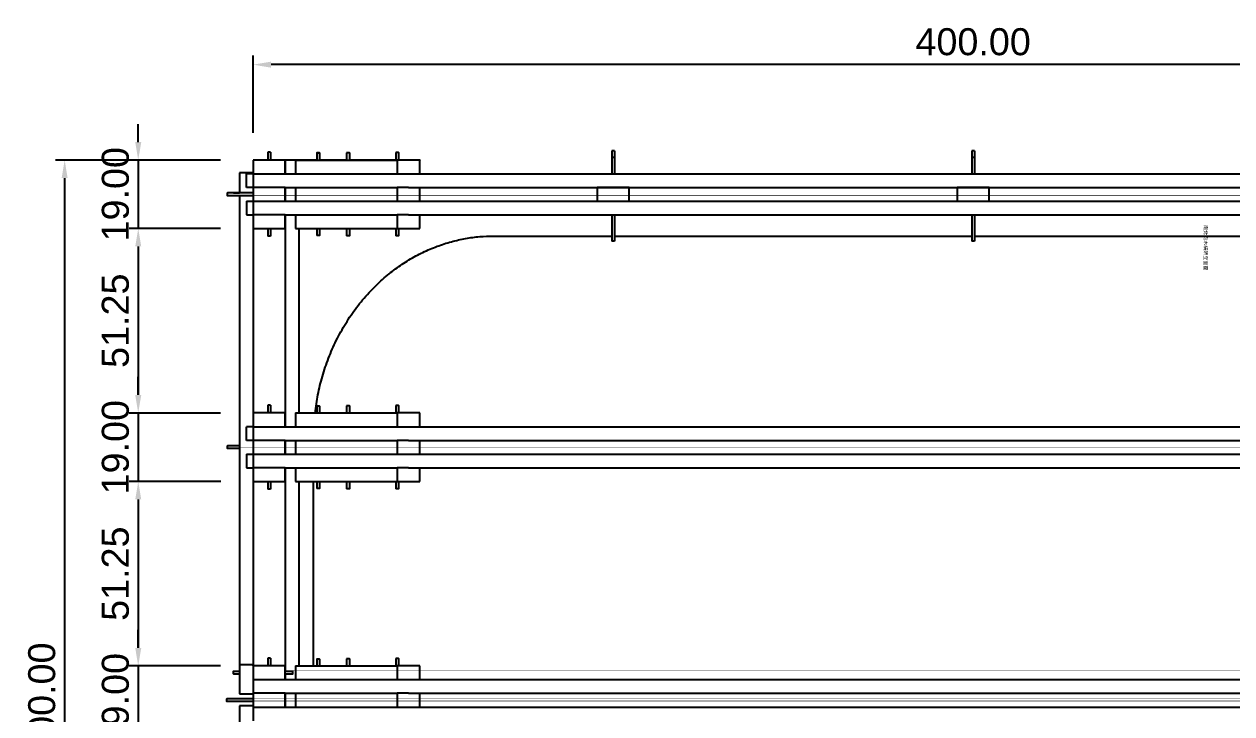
# Model space of a CAD drawing. Header units: millimetres. Extents: x -295 to 1561, y -7 to 1236.
# Drawn here: x 1014 to 1349.5, y 1044.1 to 1235.6 of the extents above; entities that cross this region are included whole.
import ezdxf

# ---------------------------------------------------------------- set-up
doc = ezdxf.new("R2010")
doc.units = ezdxf.units.MM
doc.header["$MEASUREMENT"] = 0
for name, color, linetype, true_color in [('00_主架構$02_大斜撐', 7, 'Continuous', 0x7f0000), ('2D標尺寸', 7, 'Continuous', 0x7f0000), ('Make2D$可見線$普通線', 7, 'Continuous', 0x000000)]:
    doc.layers.add(name, color=color, linetype=linetype, true_color=true_color)
doc.styles.add('Arial', font='arial.ttf')
doc.dimstyles.new('預設值', dxfattribs={"dimscale": 5, "dimtxt": 1.5, "dimasz": 1, "dimexe": 0.5, "dimexo": 0.5, "dimgap": 0.5, "dimtad": 1, "dimtoh": 1, "dimzin": 1, "dimdsep": 46, "dimtxsty": 'Arial', "dimcen": 0.5, "dimadec": 1, "dimazin": 0, "dimtfac": 1, "dimtdec": 4, "dimtix": 1, "dimtmove": 1, "dimatfit": 3, "dimfxl": 0, "dimtolj": 1, "dimtzin": 1, "dimarcsym": 0})

# ---------------------------------------------------------------- blocks, each defined once
blk = doc.blocks.new('*D23')
at = {"layer": '2D標尺寸', "color": 0, "lineweight": -2}
for p, q in [((1068.6, 1197.86), (1022.78, 1197.86)), ((1025.28, 1192.86), (1025.28, 902.86)), ((1068.6, 897.86), (1022.78, 897.86))]:
    blk.add_line(p, q, dxfattribs=at)
at = {"layer": '2D標尺寸', "color": 0}
for points in [[(1026.11, 1192.86), (1024.45, 1192.86), (1025.28, 1197.86)], [(1024.45, 902.86), (1026.11, 902.86), (1025.28, 897.86)]]:
    blk.add_solid(points, dxfattribs=at)
at = {"layer": 'Defpoints', "color": 0}
for p in [(1071.1, 1197.86), (1025.28, 897.86), (1071.1, 897.86)]:
    blk.add_point(p, dxfattribs=at)
at = {"layer": '2D標尺寸', "color": 0, "insert": (1018.95, 1047.86), "char_height": 7.5, "attachment_point": 5, "rotation": 90, "style": 'Arial'}
blk.add_mtext('\\A1;300.00', dxfattribs=at)
blk = doc.blocks.new('*D24')
at = {"layer": '2D標尺寸', "color": 0, "lineweight": -2}
for p, q in [((1045.72, 1062.36), (1045.72, 1067.36)), ((1068.6, 1057.36), (1043.22, 1057.36)), ((1045.72, 1057.36), (1045.72, 1038.36)), ((1068.62, 1038.36), (1043.22, 1038.36)), ((1045.72, 1033.36), (1045.72, 1028.36))]:
    blk.add_line(p, q, dxfattribs=at)
at = {"layer": '2D標尺寸', "color": 0}
for points in [[(1044.89, 1062.36), (1046.56, 1062.36), (1045.72, 1057.36)], [(1046.56, 1033.36), (1044.89, 1033.36), (1045.72, 1038.36)]]:
    blk.add_solid(points, dxfattribs=at)
at = {"layer": 'Defpoints', "color": 0}
for p in [(1071.1, 1057.36), (1045.72, 1038.36), (1071.12, 1038.36)]:
    blk.add_point(p, dxfattribs=at)
at = {"layer": '2D標尺寸', "color": 0, "insert": (1039.4, 1047.86), "char_height": 7.5, "attachment_point": 5, "rotation": 90, "style": 'Arial'}
blk.add_mtext('\\A1;19.00', dxfattribs=at)
blk = doc.blocks.new('*D25')
at = {"layer": '2D標尺寸', "color": 0, "lineweight": -2}
for p, q in [((1068.62, 1108.61), (1043.22, 1108.61)), ((1045.72, 1103.61), (1045.72, 1062.36)), ((1068.6, 1057.36), (1043.22, 1057.36))]:
    blk.add_line(p, q, dxfattribs=at)
at = {"layer": '2D標尺寸', "color": 0}
for points in [[(1046.56, 1103.61), (1044.89, 1103.61), (1045.72, 1108.61)], [(1044.89, 1062.36), (1046.56, 1062.36), (1045.72, 1057.36)]]:
    blk.add_solid(points, dxfattribs=at)
at = {"layer": 'Defpoints', "color": 0}
for p in [(1071.12, 1108.61), (1045.72, 1057.36), (1071.1, 1057.36)]:
    blk.add_point(p, dxfattribs=at)
at = {"layer": '2D標尺寸', "color": 0, "insert": (1039.4, 1082.99), "char_height": 7.5, "attachment_point": 5, "rotation": 90, "style": 'Arial'}
blk.add_mtext('\\A1;51.25', dxfattribs=at)
blk = doc.blocks.new('*D26')
at = {"layer": '00_主架構$02_大斜撐', "color": 0, "lineweight": -2}
for p, q in [((1045.72, 1202.86), (1045.72, 1207.86)), ((1068.6, 1197.86), (1043.22, 1197.86)), ((1045.72, 1197.86), (1045.72, 1178.86)), ((1068.6, 1178.86), (1043.22, 1178.86)), ((1045.72, 1173.86), (1045.72, 1168.86))]:
    blk.add_line(p, q, dxfattribs=at)
at = {"layer": '00_主架構$02_大斜撐', "color": 0}
for points in [[(1044.89, 1202.86), (1046.56, 1202.86), (1045.72, 1197.86)], [(1046.56, 1173.86), (1044.89, 1173.86), (1045.72, 1178.86)]]:
    blk.add_solid(points, dxfattribs=at)
at = {"layer": 'Defpoints', "color": 0}
for p in [(1071.1, 1197.86), (1045.72, 1178.86), (1071.1, 1178.86)]:
    blk.add_point(p, dxfattribs=at)
at = {"layer": '00_主架構$02_大斜撐', "color": 0, "insert": (1039.4, 1188.36), "char_height": 7.5, "attachment_point": 5, "rotation": 90, "style": 'Arial'}
blk.add_mtext('\\A1;19.00', dxfattribs=at)
blk = doc.blocks.new('*D27')
at = {"layer": '00_主架構$02_大斜撐', "color": 0, "lineweight": -2}
for p, q in [((1068.6, 1178.86), (1043.22, 1178.86)), ((1045.72, 1173.86), (1045.72, 1132.61)), ((1068.6, 1127.61), (1043.22, 1127.61))]:
    blk.add_line(p, q, dxfattribs=at)
at = {"layer": '00_主架構$02_大斜撐', "color": 0}
for points in [[(1046.56, 1173.86), (1044.89, 1173.86), (1045.72, 1178.86)], [(1044.89, 1132.61), (1046.56, 1132.61), (1045.72, 1127.61)]]:
    blk.add_solid(points, dxfattribs=at)
at = {"layer": 'Defpoints', "color": 0}
for p in [(1071.1, 1178.86), (1045.72, 1127.61), (1071.1, 1127.61)]:
    blk.add_point(p, dxfattribs=at)
at = {"layer": '00_主架構$02_大斜撐', "color": 0, "insert": (1039.4, 1153.24), "char_height": 7.5, "attachment_point": 5, "rotation": 90, "style": 'Arial'}
blk.add_mtext('\\A1;51.25', dxfattribs=at)
blk = doc.blocks.new('*D28')
at = {"layer": '00_主架構$02_大斜撐', "color": 0, "lineweight": -2}
for p, q in [((1045.72, 1132.61), (1045.72, 1137.61)), ((1068.6, 1127.61), (1043.22, 1127.61)), ((1045.72, 1127.61), (1045.72, 1108.61)), ((1068.6, 1108.61), (1043.22, 1108.61)), ((1045.72, 1103.61), (1045.72, 1098.61))]:
    blk.add_line(p, q, dxfattribs=at)
at = {"layer": '00_主架構$02_大斜撐', "color": 0}
for points in [[(1044.89, 1132.61), (1046.56, 1132.61), (1045.72, 1127.61)], [(1046.56, 1103.61), (1044.89, 1103.61), (1045.72, 1108.61)]]:
    blk.add_solid(points, dxfattribs=at)
at = {"layer": 'Defpoints', "color": 0}
for p in [(1071.1, 1127.61), (1045.72, 1108.61), (1071.1, 1108.61)]:
    blk.add_point(p, dxfattribs=at)
at = {"layer": '00_主架構$02_大斜撐', "color": 0, "insert": (1039.4, 1118.11), "char_height": 7.5, "attachment_point": 5, "rotation": 90, "style": 'Arial'}
blk.add_mtext('\\A1;19.00', dxfattribs=at)
blk = doc.blocks.new('*D33')
at = {"layer": '2D標尺寸', "color": 0, "lineweight": -2}
for p, q in [((1077.64, 1205.42), (1077.64, 1226.85)), ((1477.64, 1205.42), (1477.64, 1226.85)), ((1472.64, 1224.35), (1082.64, 1224.35))]:
    blk.add_line(p, q, dxfattribs=at)
at = {"layer": '2D標尺寸', "color": 0}
for points in [[(1082.64, 1225.18), (1082.64, 1223.51), (1077.64, 1224.35)], [(1472.64, 1223.51), (1472.64, 1225.18), (1477.64, 1224.35)]]:
    blk.add_solid(points, dxfattribs=at)
at = {"layer": 'Defpoints', "color": 0}
for p in [(1077.64, 1224.35), (1077.64, 1202.92), (1477.64, 1202.92)]:
    blk.add_point(p, dxfattribs=at)
at = {"layer": '2D標尺寸', "color": 0, "insert": (1277.64, 1230.67), "char_height": 7.5, "attachment_point": 5, "style": 'Arial'}
blk.add_mtext('\\A1;400.00', dxfattribs=at)

msp = doc.modelspace()

# ---------------------------------------------------------------- linework, layer by layer
at = {"layer": 'Make2D$可見線$普通線'}
for points in [[(1077.638, 1197.861), (1077.638, 1195.961), (1077.638, 1194.061)], [(1086.538, 1197.861), (1082.088, 1197.861), (1077.638, 1197.861)], [(1081.695, 1200.016), (1081.692, 1200.016), (1081.688, 1200.016)], [(1081.688, 1200.007), (1081.688, 1198.934), (1081.688, 1197.861)], [(1082.488, 1200.007), (1082.092, 1200.007), (1081.695, 1200.007)], [(1082.488, 1200.007), (1082.488, 1198.934), (1082.488, 1197.861)], [(1086.564, 1197.861), (1086.551, 1197.861), (1086.538, 1197.861)], [(1086.538, 1194.061), (1086.538, 1195.961), (1086.538, 1197.861)], [(1089.389, 1197.861), (1087.977, 1197.861), (1086.564, 1197.861)], [(1086.564, 1197.861), (1086.564, 1195.961), (1086.564, 1194.061)], [(1089.389, 1197.861), (1089.389, 1197.867), (1089.389, 1197.873)], [(1089.389, 1197.873), (1092.354, 1197.873), (1095.318, 1197.873)], [(1089.389, 1197.861), (1089.389, 1195.961), (1089.389, 1194.061)], [(1089.389, 1197.861), (1103.532, 1197.861), (1117.674, 1197.861)], [(1095.318, 1199.889), (1095.318, 1199.818), (1095.318, 1199.747)], [(1095.318, 1199.747), (1095.318, 1198.804), (1095.318, 1197.861)], [(1096.118, 1199.889), (1096.118, 1199.818), (1096.118, 1199.747)], [(1096.118, 1199.747), (1096.118, 1198.804), (1096.118, 1197.861)], [(1096.118, 1197.873), (1099.863, 1197.873), (1103.609, 1197.873)], [(1103.609, 1199.88), (1103.609, 1198.87), (1103.609, 1197.861)], [(1104.409, 1199.88), (1104.409, 1198.87), (1104.409, 1197.861)], [(1104.409, 1197.873), (1110.824, 1197.873), (1117.238, 1197.873)], [(1117.238, 1199.958), (1117.238, 1198.909), (1117.238, 1197.861)], [(1117.674, 1197.861), (1117.674, 1195.961), (1117.674, 1194.061)], [(1123.967, 1197.861), (1120.82, 1197.861), (1117.674, 1197.861)], [(1118.038, 1199.958), (1118.038, 1198.909), (1118.038, 1197.861)], [(1118.038, 1197.873), (1121.003, 1197.873), (1123.967, 1197.873)], [(1123.967, 1197.873), (1123.967, 1197.867), (1123.967, 1197.861)], [(1123.967, 1194.061), (1123.967, 1195.961), (1123.967, 1197.861)], [(1177.238, 1200.457), (1177.238, 1199.507), (1177.238, 1198.557)], [(1177.238, 1198.557), (1177.238, 1196.309), (1177.238, 1194.061)], [(1178.038, 1200.457), (1177.642, 1200.457), (1177.245, 1200.457)], [(1178.038, 1198.557), (1177.642, 1198.557), (1177.245, 1198.557)], [(1178.038, 1200.457), (1178.038, 1199.507), (1178.038, 1198.557)], [(1178.038, 1198.557), (1178.038, 1196.309), (1178.038, 1194.061)], [(1277.238, 1200.457), (1277.238, 1199.507), (1277.238, 1198.557)], [(1277.238, 1198.557), (1277.238, 1196.309), (1277.238, 1194.061)], [(1278.038, 1200.457), (1277.642, 1200.457), (1277.245, 1200.457)], [(1278.038, 1198.557), (1277.642, 1198.557), (1277.245, 1198.557)], [(1278.038, 1200.457), (1278.038, 1199.507), (1278.038, 1198.557)], [(1278.038, 1198.557), (1278.038, 1196.309), (1278.038, 1194.061)], [(1077.638, 1194.285), (1075.748, 1194.285), (1073.857, 1194.285)], [(1073.857, 1194.285), (1073.857, 1191.498), (1073.857, 1188.712)], [(1075.76, 1194.073), (1075.76, 1194.067), (1075.76, 1194.061)], [(1077.638, 1194.073), (1076.699, 1194.073), (1075.76, 1194.073)], [(1077.638, 1194.061), (1076.699, 1194.061), (1075.76, 1194.061)], [(1075.76, 1190.261), (1075.76, 1192.161), (1075.76, 1194.061)], [(1077.638, 1194.061), (1077.638, 1192.161), (1077.638, 1190.261)], [(1077.638, 1194.061), (1096.733, 1194.061), (1115.828, 1194.061)], [(1086.564, 1194.073), (1086.551, 1194.073), (1086.538, 1194.073)], [(1115.828, 1194.061), (1116.751, 1194.061), (1117.674, 1194.061)], [(1117.674, 1194.061), (1118.613, 1194.061), (1119.552, 1194.061)], [(1119.552, 1194.061), (1277.638, 1194.061), (1435.724, 1194.061)], [(1070.536, 1188.712), (1070.523, 1188.712), (1070.51, 1188.712)], [(1070.536, 1187.912), (1070.523, 1187.912), (1070.51, 1187.912)], [(1077.638, 1188.712), (1074.087, 1188.712), (1070.536, 1188.712)], [(1077.638, 1187.912), (1074.087, 1187.912), (1070.536, 1187.912)], [(1072.137, 1188.761), (1072.997, 1188.761), (1073.857, 1188.761)], [(1073.857, 1187.912), (1073.857, 1122.78), (1073.857, 1057.648)], [(1077.638, 1190.261), (1076.699, 1190.261), (1075.76, 1190.261)], [(1077.638, 1190.261), (1077.638, 1188.361), (1077.638, 1186.461)], [(1086.538, 1190.261), (1082.088, 1190.261), (1077.638, 1190.261)], [(1086.538, 1186.461), (1086.538, 1188.361), (1086.538, 1190.261)], [(1086.538, 1190.261), (1101.183, 1190.261), (1115.828, 1190.261)], [(1086.564, 1188.712), (1086.551, 1188.712), (1086.538, 1188.712)], [(1086.564, 1187.912), (1086.551, 1187.912), (1086.538, 1187.912)], [(1086.564, 1190.261), (1086.564, 1188.361), (1086.564, 1186.461)], [(1089.389, 1190.261), (1089.389, 1188.361), (1089.389, 1186.461)], [(1115.828, 1190.261), (1116.751, 1190.261), (1117.674, 1190.261)], [(1117.674, 1190.261), (1117.674, 1188.361), (1117.674, 1186.461)], [(1120.82, 1190.261), (1119.247, 1190.261), (1117.674, 1190.261)], [(1120.82, 1190.261), (1277.638, 1190.261), (1434.456, 1190.261)], [(1123.967, 1186.461), (1123.967, 1188.361), (1123.967, 1190.261)], [(1173.188, 1190.249), (1173.188, 1188.349), (1173.188, 1186.449)], [(1182.088, 1190.249), (1177.638, 1190.249), (1173.188, 1190.249)], [(1177.238, 1190.261), (1177.238, 1190.255), (1177.238, 1190.249)], [(1178.038, 1190.261), (1178.038, 1190.255), (1178.038, 1190.249)], [(1182.088, 1186.449), (1182.088, 1188.349), (1182.088, 1190.249)], [(1273.188, 1190.249), (1273.188, 1188.349), (1273.188, 1186.449)], [(1282.088, 1190.249), (1277.638, 1190.249), (1273.188, 1190.249)], [(1277.238, 1190.261), (1277.238, 1190.255), (1277.238, 1190.249)], [(1278.038, 1190.261), (1278.038, 1190.255), (1278.038, 1190.249)], [(1282.088, 1186.449), (1282.088, 1188.349), (1282.088, 1190.249)], [(1075.76, 1186.461), (1075.76, 1186.467), (1075.76, 1186.473)], [(1075.76, 1186.473), (1076.699, 1186.473), (1077.638, 1186.473)], [(1075.76, 1186.461), (1075.76, 1184.561), (1075.76, 1182.661)], [(1075.76, 1186.461), (1076.699, 1186.461), (1077.638, 1186.461)], [(1077.638, 1186.461), (1082.088, 1186.461), (1086.538, 1186.461)], [(1077.638, 1186.461), (1077.638, 1184.561), (1077.638, 1182.661)], [(1086.538, 1186.473), (1086.551, 1186.473), (1086.564, 1186.473)], [(1086.538, 1186.461), (1101.515, 1186.461), (1116.491, 1186.461)], [(1116.491, 1186.461), (1117.082, 1186.461), (1117.674, 1186.461)], [(1117.674, 1186.461), (1118.613, 1186.461), (1119.552, 1186.461)], [(1119.552, 1186.461), (1277.638, 1186.461), (1435.724, 1186.461)], [(1173.188, 1186.449), (1177.638, 1186.449), (1182.088, 1186.449)], [(1273.188, 1186.449), (1277.638, 1186.449), (1282.088, 1186.449)], [(1075.76, 1182.661), (1076.699, 1182.661), (1077.638, 1182.661)], [(1077.638, 1182.661), (1077.638, 1180.761), (1077.638, 1178.861)], [(1086.538, 1182.661), (1082.088, 1182.661), (1077.638, 1182.661)], [(1086.538, 1178.861), (1086.538, 1180.761), (1086.538, 1182.661)], [(1086.538, 1182.661), (1101.515, 1182.661), (1116.491, 1182.661)], [(1086.564, 1182.661), (1086.564, 1153.236), (1086.564, 1123.811)], [(1089.389, 1182.664), (1089.389, 1180.765), (1089.389, 1178.867)], [(1116.491, 1182.667), (1117.082, 1182.667), (1117.674, 1182.667)], [(1120.82, 1182.667), (1119.247, 1182.667), (1117.674, 1182.667)], [(1117.674, 1182.664), (1117.674, 1180.765), (1117.674, 1178.867)], [(1120.82, 1182.661), (1277.638, 1182.661), (1434.456, 1182.661)], [(1123.967, 1178.867), (1123.967, 1180.766), (1123.967, 1182.665)], [(1177.238, 1182.661), (1177.238, 1178.993), (1177.238, 1175.325)], [(1178.038, 1182.661), (1178.038, 1178.993), (1178.038, 1175.325)], [(1277.238, 1182.661), (1277.238, 1178.993), (1277.238, 1175.325)], [(1278.038, 1182.661), (1278.038, 1178.993), (1278.038, 1175.325)], [(1077.638, 1178.861), (1082.088, 1178.861), (1086.538, 1178.861)], [(1077.657, 1178.861), (1077.657, 1153.236), (1077.657, 1127.611)], [(1081.688, 1178.861), (1081.688, 1177.785), (1081.688, 1176.71)], [(1082.488, 1178.861), (1082.488, 1177.785), (1082.488, 1176.71)], [(1086.538, 1178.861), (1086.538, 1153.236), (1086.538, 1127.611)], [(1089.389, 1178.867), (1103.532, 1178.867), (1117.674, 1178.867)], [(1090.364, 1178.867), (1090.364, 1153.239), (1090.364, 1127.611)], [(1095.318, 1178.867), (1095.318, 1177.889), (1095.318, 1176.911)], [(1096.118, 1178.867), (1096.118, 1177.889), (1096.118, 1176.911)], [(1103.609, 1178.867), (1103.609, 1177.835), (1103.609, 1176.803)], [(1104.409, 1178.867), (1104.409, 1177.835), (1104.409, 1176.803)], [(1117.238, 1178.867), (1117.238, 1177.822), (1117.238, 1176.777)], [(1117.674, 1178.867), (1120.82, 1178.867), (1123.967, 1178.867)], [(1118.038, 1178.867), (1118.038, 1177.822), (1118.038, 1176.777)], [(1082.488, 1176.71), (1082.092, 1176.71), (1081.695, 1176.71)], [(1144.392, 1176.754), (1160.815, 1176.754), (1177.238, 1176.754)], [(1178.038, 1175.325), (1177.642, 1175.325), (1177.245, 1175.325)], [(1178.038, 1176.754), (1227.638, 1176.754), (1277.238, 1176.754)], [(1278.038, 1175.325), (1277.642, 1175.325), (1277.245, 1175.325)], [(1278.038, 1176.754), (1327.638, 1176.754), (1377.238, 1176.754)], [(1077.638, 1127.611), (1077.638, 1125.711), (1077.638, 1123.811)], [(1086.538, 1127.611), (1082.088, 1127.611), (1077.638, 1127.611)], [(1081.695, 1129.766), (1081.692, 1129.766), (1081.688, 1129.766)], [(1081.688, 1129.757), (1081.688, 1128.684), (1081.688, 1127.611)], [(1082.488, 1129.757), (1082.092, 1129.757), (1081.695, 1129.757)], [(1082.488, 1129.757), (1082.488, 1128.684), (1082.488, 1127.611)], [(1086.538, 1123.811), (1086.538, 1125.711), (1086.538, 1127.611)], [(1089.389, 1127.611), (1089.389, 1125.711), (1089.389, 1123.811)], [(1089.389, 1127.611), (1103.532, 1127.611), (1117.674, 1127.611)], [(1090.364, 1127.623), (1092.598, 1127.623), (1094.833, 1127.623)], [(1095.318, 1129.497), (1095.318, 1128.554), (1095.318, 1127.611)], [(1096.118, 1129.497), (1096.118, 1128.554), (1096.118, 1127.611)], [(1103.609, 1129.63), (1103.609, 1128.62), (1103.609, 1127.611)], [(1104.409, 1129.63), (1104.409, 1128.62), (1104.409, 1127.611)], [(1117.238, 1129.708), (1117.238, 1128.659), (1117.238, 1127.611)], [(1117.674, 1127.611), (1117.674, 1125.711), (1117.674, 1123.811)], [(1123.967, 1127.611), (1120.82, 1127.611), (1117.674, 1127.611)], [(1118.038, 1129.708), (1118.038, 1128.659), (1118.038, 1127.611)], [(1123.967, 1123.811), (1123.967, 1125.711), (1123.967, 1127.611)], [(1077.638, 1123.811), (1076.699, 1123.811), (1075.76, 1123.811)], [(1075.76, 1120.011), (1075.76, 1121.911), (1075.76, 1123.811)], [(1077.638, 1123.811), (1077.638, 1121.911), (1077.638, 1120.011)], [(1077.638, 1123.811), (1097, 1123.811), (1116.362, 1123.811)], [(1086.564, 1123.823), (1086.551, 1123.823), (1086.538, 1123.823)], [(1116.362, 1123.811), (1117.018, 1123.811), (1117.674, 1123.811)], [(1117.674, 1123.811), (1118.613, 1123.811), (1119.552, 1123.811)], [(1119.552, 1123.811), (1277.638, 1123.811), (1435.724, 1123.811)], [(1070.536, 1118.513), (1070.523, 1118.513), (1070.51, 1118.513)], [(1070.536, 1117.713), (1070.523, 1117.713), (1070.51, 1117.713)], [(1073.857, 1118.513), (1072.197, 1118.513), (1070.536, 1118.513)], [(1073.857, 1117.713), (1072.197, 1117.713), (1070.536, 1117.713)], [(1077.638, 1120.011), (1076.699, 1120.011), (1075.76, 1120.011)], [(1077.638, 1120.011), (1077.638, 1118.111), (1077.638, 1116.211)], [(1086.538, 1120.011), (1082.088, 1120.011), (1077.638, 1120.011)], [(1086.538, 1116.211), (1086.538, 1118.111), (1086.538, 1120.011)], [(1086.538, 1120.011), (1101.446, 1120.011), (1116.354, 1120.011)], [(1086.564, 1118.513), (1086.551, 1118.513), (1086.538, 1118.513)], [(1086.564, 1117.713), (1086.551, 1117.713), (1086.538, 1117.713)], [(1086.564, 1120.011), (1086.564, 1118.111), (1086.564, 1116.211)], [(1089.389, 1120.011), (1089.389, 1118.111), (1089.389, 1116.211)], [(1116.354, 1120.011), (1117.014, 1120.011), (1117.674, 1120.011)], [(1117.674, 1120.011), (1117.674, 1118.111), (1117.674, 1116.211)], [(1120.82, 1120.011), (1119.247, 1120.011), (1117.674, 1120.011)], [(1120.82, 1120.011), (1277.638, 1120.011), (1434.456, 1120.011)], [(1123.967, 1116.211), (1123.967, 1118.111), (1123.967, 1120.011)], [(1075.76, 1116.211), (1075.76, 1114.311), (1075.76, 1112.411)], [(1075.76, 1116.211), (1076.699, 1116.211), (1077.638, 1116.211)], [(1077.638, 1116.211), (1082.088, 1116.211), (1086.538, 1116.211)], [(1077.638, 1116.211), (1077.638, 1114.311), (1077.638, 1112.411)], [(1086.538, 1116.223), (1086.551, 1116.223), (1086.564, 1116.223)], [(1086.538, 1116.211), (1101.515, 1116.211), (1116.491, 1116.211)], [(1116.491, 1116.211), (1117.082, 1116.211), (1117.674, 1116.211)], [(1117.674, 1116.211), (1118.613, 1116.211), (1119.552, 1116.211)], [(1119.552, 1116.211), (1277.638, 1116.211), (1435.724, 1116.211)], [(1075.76, 1112.411), (1076.699, 1112.411), (1077.638, 1112.411)], [(1077.638, 1112.411), (1077.638, 1110.511), (1077.638, 1108.611)], [(1086.538, 1112.411), (1082.088, 1112.411), (1077.638, 1112.411)], [(1086.538, 1108.611), (1086.538, 1110.511), (1086.538, 1112.411)], [(1086.538, 1112.411), (1101.515, 1112.411), (1116.491, 1112.411)], [(1086.564, 1112.411), (1086.564, 1084.168), (1086.564, 1055.924)], [(1089.389, 1112.414), (1089.389, 1110.515), (1089.389, 1108.617)], [(1116.491, 1112.417), (1117.082, 1112.417), (1117.674, 1112.417)], [(1120.82, 1112.417), (1119.247, 1112.417), (1117.674, 1112.417)], [(1117.674, 1112.414), (1117.674, 1110.515), (1117.674, 1108.617)], [(1120.82, 1112.411), (1277.638, 1112.411), (1434.456, 1112.411)], [(1123.967, 1108.617), (1123.967, 1110.516), (1123.967, 1112.415)], [(1077.638, 1108.611), (1082.088, 1108.611), (1086.538, 1108.611)], [(1077.657, 1108.611), (1077.657, 1083.129), (1077.657, 1057.648)], [(1081.688, 1108.611), (1081.688, 1107.535), (1081.688, 1106.46)], [(1082.488, 1108.611), (1082.488, 1107.535), (1082.488, 1106.46)], [(1086.538, 1108.611), (1086.538, 1082.986), (1086.538, 1057.361)], [(1089.389, 1108.617), (1103.532, 1108.617), (1117.674, 1108.617)], [(1090.364, 1108.617), (1090.364, 1082.989), (1090.364, 1057.361)], [(1094.392, 1057.361), (1094.392, 1082.989), (1094.392, 1108.617)], [(1095.318, 1108.617), (1095.318, 1107.639), (1095.318, 1106.661)], [(1096.118, 1108.617), (1096.118, 1107.639), (1096.118, 1106.661)], [(1103.609, 1108.617), (1103.609, 1107.585), (1103.609, 1106.553)], [(1104.409, 1108.617), (1104.409, 1107.585), (1104.409, 1106.553)], [(1117.238, 1108.617), (1117.238, 1107.572), (1117.238, 1106.527)], [(1117.674, 1108.617), (1120.82, 1108.617), (1123.967, 1108.617)], [(1118.038, 1108.617), (1118.038, 1107.572), (1118.038, 1106.527)], [(1082.488, 1106.46), (1082.092, 1106.46), (1081.695, 1106.46)], [(1077.657, 1057.648), (1075.757, 1057.648), (1073.857, 1057.648)], [(1073.857, 1057.648), (1073.857, 1053.624), (1073.857, 1049.6)], [(1077.638, 1057.361), (1077.638, 1055.461), (1077.638, 1053.561)], [(1086.538, 1057.361), (1082.088, 1057.361), (1077.638, 1057.361)], [(1077.657, 1057.361), (1077.657, 1057.504), (1077.657, 1057.648)], [(1081.695, 1059.516), (1081.692, 1059.516), (1081.688, 1059.516)], [(1081.688, 1059.507), (1081.688, 1058.434), (1081.688, 1057.361)], [(1082.488, 1059.507), (1082.092, 1059.507), (1081.695, 1059.507)], [(1082.488, 1059.507), (1082.488, 1058.434), (1082.488, 1057.361)], [(1086.538, 1053.561), (1086.538, 1055.461), (1086.538, 1057.361)], [(1089.389, 1057.361), (1089.389, 1055.461), (1089.389, 1053.561)], [(1089.389, 1057.361), (1103.532, 1057.361), (1117.674, 1057.361)], [(1090.364, 1057.373), (1092.378, 1057.373), (1094.392, 1057.373)], [(1095.318, 1059.247), (1095.318, 1058.304), (1095.318, 1057.361)], [(1096.118, 1059.247), (1096.118, 1058.304), (1096.118, 1057.361)], [(1103.609, 1059.38), (1103.609, 1058.37), (1103.609, 1057.361)], [(1104.409, 1059.38), (1104.409, 1058.37), (1104.409, 1057.361)], [(1117.238, 1059.458), (1117.238, 1058.409), (1117.238, 1057.361)], [(1117.674, 1057.361), (1117.674, 1055.461), (1117.674, 1053.561)], [(1123.967, 1057.361), (1120.82, 1057.361), (1117.674, 1057.361)], [(1118.038, 1059.458), (1118.038, 1058.409), (1118.038, 1057.361)], [(1123.967, 1053.561), (1123.967, 1055.461), (1123.967, 1057.361)], [(1072.137, 1055.924), (1072.997, 1055.924), (1073.857, 1055.924)], [(1073.857, 1055.124), (1072.997, 1055.124), (1072.137, 1055.124)], [(1077.638, 1053.561), (1077.638, 1051.661), (1077.638, 1049.761)], [(1077.638, 1053.561), (1096.996, 1053.561), (1116.353, 1053.561)], [(1086.538, 1055.924), (1087.622, 1055.924), (1088.705, 1055.924)], [(1088.705, 1055.124), (1087.622, 1055.124), (1086.538, 1055.124)], [(1086.564, 1053.573), (1086.551, 1053.573), (1086.538, 1053.573)], [(1086.564, 1055.124), (1086.564, 1054.343), (1086.564, 1053.561)], [(1116.353, 1053.561), (1117.013, 1053.561), (1117.674, 1053.561)], [(1117.674, 1053.561), (1118.613, 1053.561), (1119.552, 1053.561)], [(1119.552, 1053.561), (1277.638, 1053.561), (1435.724, 1053.561)], [(1070.365, 1048.261), (1070.353, 1048.261), (1070.34, 1048.261)], [(1070.365, 1047.461), (1070.353, 1047.461), (1070.34, 1047.461)], [(1077.638, 1048.261), (1074.002, 1048.261), (1070.365, 1048.261)], [(1077.638, 1047.461), (1074.002, 1047.461), (1070.365, 1047.461)], [(1073.857, 1049.6), (1075.748, 1049.6), (1077.638, 1049.6)], [(1077.638, 1049.761), (1077.638, 1047.861), (1077.638, 1045.961)], [(1086.538, 1049.761), (1082.088, 1049.761), (1077.638, 1049.761)], [(1086.538, 1045.961), (1086.538, 1047.861), (1086.538, 1049.761)], [(1086.538, 1049.761), (1101.446, 1049.761), (1116.353, 1049.761)], [(1086.564, 1048.261), (1086.551, 1048.261), (1086.538, 1048.261)], [(1086.564, 1047.461), (1086.551, 1047.461), (1086.538, 1047.461)], [(1086.564, 1049.761), (1086.564, 1047.861), (1086.564, 1045.961)], [(1089.389, 1049.761), (1089.389, 1047.861), (1089.389, 1045.961)], [(1116.353, 1049.761), (1117.013, 1049.761), (1117.674, 1049.761)], [(1117.674, 1049.761), (1117.674, 1047.861), (1117.674, 1045.961)], [(1120.82, 1049.761), (1119.247, 1049.761), (1117.674, 1049.761)], [(1120.82, 1049.761), (1277.638, 1049.761), (1434.456, 1049.761)], [(1123.967, 1045.961), (1123.967, 1047.861), (1123.967, 1049.761)], [(1073.857, 1046.248), (1073.857, 1042.224), (1073.857, 1038.2)], [(1077.638, 1046.248), (1075.748, 1046.248), (1073.857, 1046.248)], [(1077.638, 1045.961), (1082.088, 1045.961), (1086.538, 1045.961)], [(1077.638, 1045.961), (1077.638, 1044.061), (1077.638, 1042.161)], [(1086.538, 1045.973), (1086.551, 1045.973), (1086.564, 1045.973)], [(1086.538, 1045.961), (1101.515, 1045.961), (1116.491, 1045.961)], [(1116.491, 1045.961), (1117.082, 1045.961), (1117.674, 1045.961)], [(1117.674, 1045.961), (1118.613, 1045.961), (1119.552, 1045.961)], [(1119.552, 1045.961), (1277.638, 1045.961), (1435.724, 1045.961)]]:
    msp.add_open_spline(points, degree=2, dxfattribs=at)
for points, weights, knots in [([(1096.111, 1199.889), (1096.118, 1199.889), (1095.718, 1199.889), (1095.318, 1199.889), (1095.318, 1199.889)], [0.935929608385, 0.707106781187, 1, 0.707106781187, 1], [1.1780972, 1.1780972, 1.1780972, 1.8456857, 1.8456857, 2.5132741, 2.5132741, 2.5132741]), ([(1096.111, 1199.747), (1096.118, 1199.747), (1095.718, 1199.747), (1095.318, 1199.747), (1095.318, 1199.747)], [0.935929608385, 0.707106781187, 1, 0.707106781187, 1], [0.5497787, 0.5497787, 0.5497787, 1.2173672, 1.2173672, 1.8849556, 1.8849556, 1.8849556]), ([(1104.402, 1199.88), (1104.409, 1199.88), (1104.009, 1199.88), (1103.676, 1199.88), (1103.615, 1199.88)], [0.935929608385, 0.707106781187, 1, 0.743718433538, 0.935929608385], [0.5497787, 0.5497787, 0.5497787, 1.2199851, 1.2199851, 1.8064158, 1.8064158, 1.8064158]), ([(1118.032, 1199.958), (1118.038, 1199.958), (1117.638, 1199.958), (1117.306, 1199.958), (1117.245, 1199.958)], [0.935929608385, 0.707106781187, 1, 0.743718433538, 0.935929608385], [0.5497787, 0.5497787, 0.5497787, 1.2199851, 1.2199851, 1.8064158, 1.8064158, 1.8064158]), ([(1070.51, 1187.918), (1070.51, 1187.912), (1070.51, 1188.312), (1070.51, 1188.712), (1070.51, 1188.712)], [0.935929608385, 0.707106781187, 1, 0.707106781187, 1], [1.1780972, 1.1780972, 1.1780972, 1.8456857, 1.8456857, 2.5132741, 2.5132741, 2.5132741]), ([(1070.536, 1187.918), (1070.536, 1187.912), (1070.536, 1188.312), (1070.536, 1188.712), (1070.536, 1188.712)], [0.935929608385, 0.707106781187, 1, 0.707106781187, 1], [1.1780972, 1.1780972, 1.1780972, 1.8456857, 1.8456857, 2.5132741, 2.5132741, 2.5132741]), ([(1096.111, 1176.911), (1096.118, 1176.911), (1095.718, 1176.911), (1095.385, 1176.911), (1095.325, 1176.911)], [0.935929608385, 0.707106781187, 1, 0.743718433538, 0.935929608385], [0.5497787, 0.5497787, 0.5497787, 1.2199851, 1.2199851, 1.8064158, 1.8064158, 1.8064158]), ([(1104.402, 1176.803), (1104.409, 1176.803), (1104.009, 1176.803), (1103.676, 1176.803), (1103.615, 1176.803)], [0.935929608385, 0.707106781187, 1, 0.743718433538, 0.935929608385], [0.5497787, 0.5497787, 0.5497787, 1.2199851, 1.2199851, 1.8064158, 1.8064158, 1.8064158]), ([(1118.032, 1176.777), (1118.038, 1176.777), (1117.638, 1176.777), (1117.306, 1176.777), (1117.245, 1176.777)], [0.935929608385, 0.707106781187, 1, 0.743718433538, 0.935929608385], [0.5497787, 0.5497787, 0.5497787, 1.2199851, 1.2199851, 1.8064158, 1.8064158, 1.8064158]), ([(1096.111, 1129.497), (1096.118, 1129.497), (1095.718, 1129.497), (1095.318, 1129.497), (1095.318, 1129.497)], [0.935929608385, 0.707106781187, 1, 0.707106781187, 1], [0.5497787, 0.5497787, 0.5497787, 1.2173672, 1.2173672, 1.8849556, 1.8849556, 1.8849556]), ([(1104.402, 1129.63), (1104.409, 1129.63), (1104.009, 1129.63), (1103.676, 1129.63), (1103.615, 1129.63)], [0.935929608385, 0.707106781187, 1, 0.743718433538, 0.935929608385], [0.5497787, 0.5497787, 0.5497787, 1.2199851, 1.2199851, 1.8064158, 1.8064158, 1.8064158]), ([(1118.032, 1129.708), (1118.038, 1129.708), (1117.638, 1129.708), (1117.306, 1129.708), (1117.245, 1129.708)], [0.935929608385, 0.707106781187, 1, 0.743718433538, 0.935929608385], [0.5497787, 0.5497787, 0.5497787, 1.2199851, 1.2199851, 1.8064158, 1.8064158, 1.8064158]), ([(1070.51, 1117.72), (1070.51, 1117.713), (1070.51, 1118.113), (1070.51, 1118.513), (1070.51, 1118.513)], [0.935929608385, 0.707106781187, 1, 0.707106781187, 1], [1.1780972, 1.1780972, 1.1780972, 1.8456857, 1.8456857, 2.5132741, 2.5132741, 2.5132741]), ([(1070.536, 1117.72), (1070.536, 1117.713), (1070.536, 1118.113), (1070.536, 1118.513), (1070.536, 1118.513)], [0.935929608385, 0.707106781187, 1, 0.707106781187, 1], [1.1780972, 1.1780972, 1.1780972, 1.8456857, 1.8456857, 2.5132741, 2.5132741, 2.5132741]), ([(1096.111, 1106.661), (1096.118, 1106.661), (1095.718, 1106.661), (1095.385, 1106.661), (1095.325, 1106.661)], [0.935929608385, 0.707106781187, 1, 0.743718433538, 0.935929608385], [0.5497787, 0.5497787, 0.5497787, 1.2199851, 1.2199851, 1.8064158, 1.8064158, 1.8064158]), ([(1104.402, 1106.553), (1104.409, 1106.553), (1104.009, 1106.553), (1103.676, 1106.553), (1103.615, 1106.553)], [0.935929608385, 0.707106781187, 1, 0.743718433538, 0.935929608385], [0.5497787, 0.5497787, 0.5497787, 1.2199851, 1.2199851, 1.8064158, 1.8064158, 1.8064158]), ([(1118.032, 1106.527), (1118.038, 1106.527), (1117.638, 1106.527), (1117.306, 1106.527), (1117.245, 1106.527)], [0.935929608385, 0.707106781187, 1, 0.743718433538, 0.935929608385], [0.5497787, 0.5497787, 0.5497787, 1.2199851, 1.2199851, 1.8064158, 1.8064158, 1.8064158]), ([(1096.111, 1059.247), (1096.118, 1059.247), (1095.718, 1059.247), (1095.318, 1059.247), (1095.318, 1059.247)], [0.935929608385, 0.707106781187, 1, 0.707106781187, 1], [0.5497787, 0.5497787, 0.5497787, 1.2173672, 1.2173672, 1.8849556, 1.8849556, 1.8849556]), ([(1104.402, 1059.38), (1104.409, 1059.38), (1104.009, 1059.38), (1103.676, 1059.38), (1103.615, 1059.38)], [0.935929608385, 0.707106781187, 1, 0.743718433538, 0.935929608385], [0.5497787, 0.5497787, 0.5497787, 1.2199851, 1.2199851, 1.8064158, 1.8064158, 1.8064158]), ([(1118.032, 1059.458), (1118.038, 1059.458), (1117.638, 1059.458), (1117.306, 1059.458), (1117.245, 1059.458)], [0.935929608385, 0.707106781187, 1, 0.743718433538, 0.935929608385], [0.5497787, 0.5497787, 0.5497787, 1.2199851, 1.2199851, 1.8064158, 1.8064158, 1.8064158]), ([(1072.137, 1055.129), (1072.137, 1055.135), (1072.137, 1055.535), (1072.137, 1055.935), (1072.137, 1055.924)], [1, 0.707106781187, 1, 0.707106781187, 1], [0, 0, 0, 0.6306528, 0.6306528, 1.2613055, 1.2613055, 1.2613055]), ([(1088.705, 1055.129), (1088.705, 1055.135), (1088.705, 1055.535), (1088.705, 1055.935), (1088.705, 1055.924)], [0.935929608385, 0.707106781187, 1, 0.707106781187, 1], [1.1780972, 1.1780972, 1.1780972, 1.8456857, 1.8456857, 2.5132741, 2.5132741, 2.5132741]), ([(1070.34, 1047.468), (1070.34, 1047.461), (1070.34, 1047.861), (1070.34, 1048.261), (1070.34, 1048.261)], [0.935929608385, 0.707106781187, 1, 0.707106781187, 1], [1.1780972, 1.1780972, 1.1780972, 1.8456857, 1.8456857, 2.5132741, 2.5132741, 2.5132741]), ([(1070.365, 1047.468), (1070.365, 1047.461), (1070.365, 1047.861), (1070.365, 1048.261), (1070.365, 1048.261)], [0.935929608385, 0.707106781187, 1, 0.707106781187, 1], [1.1780972, 1.1780972, 1.1780972, 1.8456857, 1.8456857, 2.5132741, 2.5132741, 2.5132741])]:
    msp.add_rational_spline(points, weights, degree=2, knots=knots, dxfattribs=at)
for points, weights in [([(1072.137, 1188.712), (1072.137, 1188.764), (1072.137, 1188.761)], [0.867749717651, 0.899149486519, 1]), ([(1094.832, 1127.611), (1100.621, 1176.754), (1144.392, 1176.754)], [0.951342630513, 0.733883416821, 1])]:
    msp.add_rational_spline(points, weights, degree=2, dxfattribs=at)

# ---------------------------------------------------------------- texts
at = {"layer": '2D標尺寸', "insert": (1341.629, 1179.783), "char_height": 1, "width": 13.33133, "attachment_point": 7, "rotation": 270, "line_spacing_factor": 0.963855}
msp.add_mtext('\\fArial;南北向木構架立面圖', dxfattribs=at)

# ---------------------------------------------------------------- dimensions: what is measured, and where the dimension line sits
at = {"layer": '00_主架構$02_大斜撐'}
for base, p1, p2, picture, middle in [((1045.724, 1178.861), (1071.104, 1197.861), (1071.104, 1178.861), '*D26', (1039.395, 1188.361)), ((1045.724, 1127.611), (1071.104, 1178.861), (1071.104, 1127.611), '*D27', (1039.395, 1153.236)), ((1045.724, 1108.611), (1071.104, 1127.611), (1071.104, 1108.611), '*D28', (1039.395, 1118.111))]:
    dim = msp.add_linear_dim(base=base, p1=p1, p2=p2, angle=270, dimstyle='預設值', dxfattribs=at)
    dim.commit()
    dim.dimension.update_dxf_attribs({"geometry": picture, "text_midpoint": middle})
at = {"layer": '2D標尺寸'}
dim = msp.add_linear_dim(base=(1077.638, 1224.346), p1=(1477.638, 1202.924), p2=(1077.638, 1202.924), dimstyle='預設值', dxfattribs=at)
dim.commit()
dim.dimension.update_dxf_attribs({"geometry": '*D33', "text_midpoint": (1277.638, 1230.675)})
for base, p1, p2, picture, middle in [((1025.281, 897.861), (1071.1, 1197.861), (1071.1, 897.861), '*D23', (1018.953, 1047.861)), ((1045.724, 1057.361), (1071.123, 1108.611), (1071.104, 1057.361), '*D25', (1039.395, 1082.986)), ((1045.724, 1038.361), (1071.104, 1057.361), (1071.123, 1038.361), '*D24', (1039.395, 1047.861))]:
    dim = msp.add_linear_dim(base=base, p1=p1, p2=p2, angle=270, dimstyle='預設值', dxfattribs=at)
    dim.commit()
    dim.dimension.update_dxf_attribs({"geometry": picture, "text_midpoint": middle})

doc.saveas('drawing.dxf')
